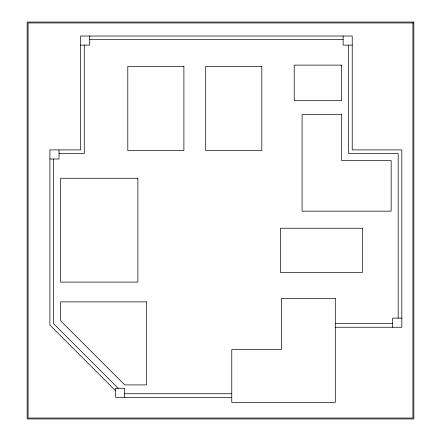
<?xml version="1.0" encoding="UTF-8"?>
<svg xmlns="http://www.w3.org/2000/svg" width="441" height="441" viewBox="0 0 441 441"><rect width="100%" height="100%" fill="white"/><g stroke="black" fill="none" stroke-linecap="round" stroke-linejoin="round"><path stroke-width="0.66" d="M89.727 39.662L343.115 39.662M80.62 45.125L89.727 45.125L89.727 36.019M352.221 45.125L343.115 45.125L343.115 36.019M59.006 153.545L84.259 153.545L84.259 45.125M49.899 159.008L59.006 159.008L59.006 149.901M401.823 318.137L392.606 318.137L392.606 327.25M335.298 323.606L392.606 323.606M335.298 327.25L401.823 327.25L401.823 149.901L352.221 149.901L352.221 36.019L80.62 36.019L80.62 149.901L49.899 149.901L49.899 325.111L115.575 390.787M124.682 393.736L231.762 393.736M231.762 397.38L115.575 397.38L115.575 388.273L124.682 388.273L124.682 397.38M118.21 388.273L53.543 323.606L53.543 159.008M398.179 318.137L398.179 153.545L348.577 153.545L348.577 45.125M413.84 22.05L27.16 22.05L27.16 418.95L413.84 418.95L413.84 22.05M412.93 22.96L28.07 22.96L28.07 418.04L412.93 418.04L412.93 22.96M341.566 65.114L294.224 65.114L294.224 100.686L341.566 100.686L341.566 65.114M183.897 66.382L127.791 66.382L127.791 150.546L183.897 150.546L183.897 66.382M261.816 66.382L205.71 66.382L205.71 150.546L261.816 150.546L261.816 66.382M341.566 114.544L302.096 114.544L302.096 211.162L391.167 211.162L391.167 160.557L341.566 160.557L341.566 114.544M137.884 178.258L60.555 178.258L60.555 282.113L137.884 282.113L137.884 178.258M362.381 228.24L280.448 228.24L280.448 272.538L362.381 272.538L362.381 228.24M335.298 298.419L281.364 298.419L281.364 349.592L231.762 349.592L231.762 402.374L335.298 402.374L335.298 298.419M146.44 301.881L60.555 301.881L60.555 320.701L124.759 384.905L146.44 384.905L146.44 301.881"/></g></svg>
